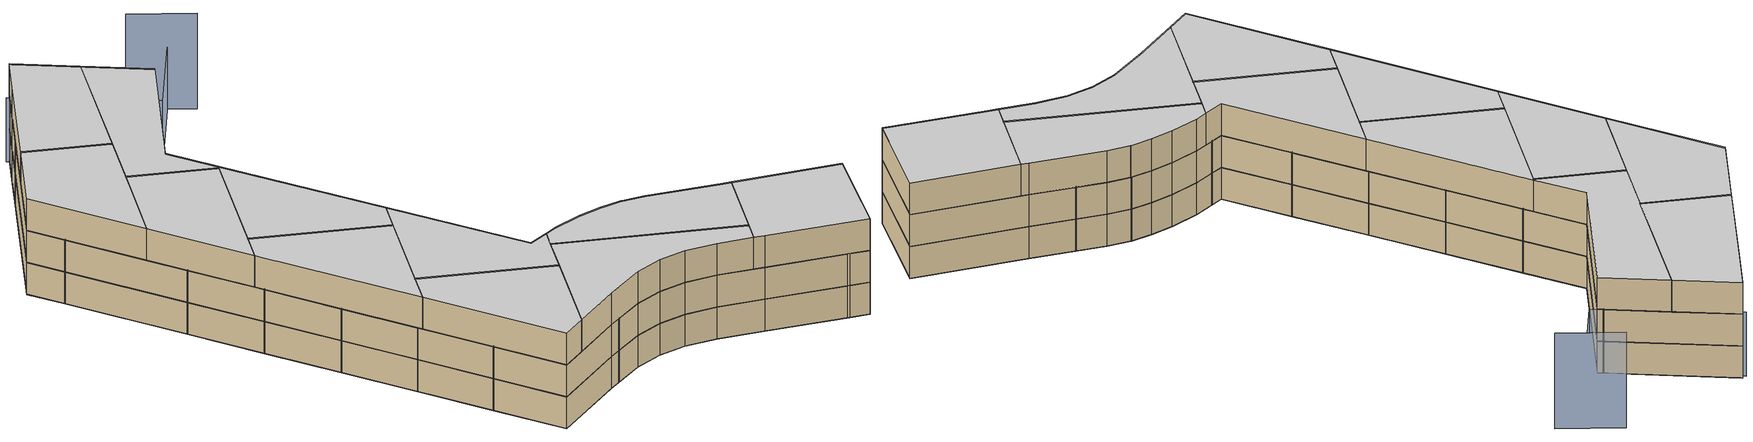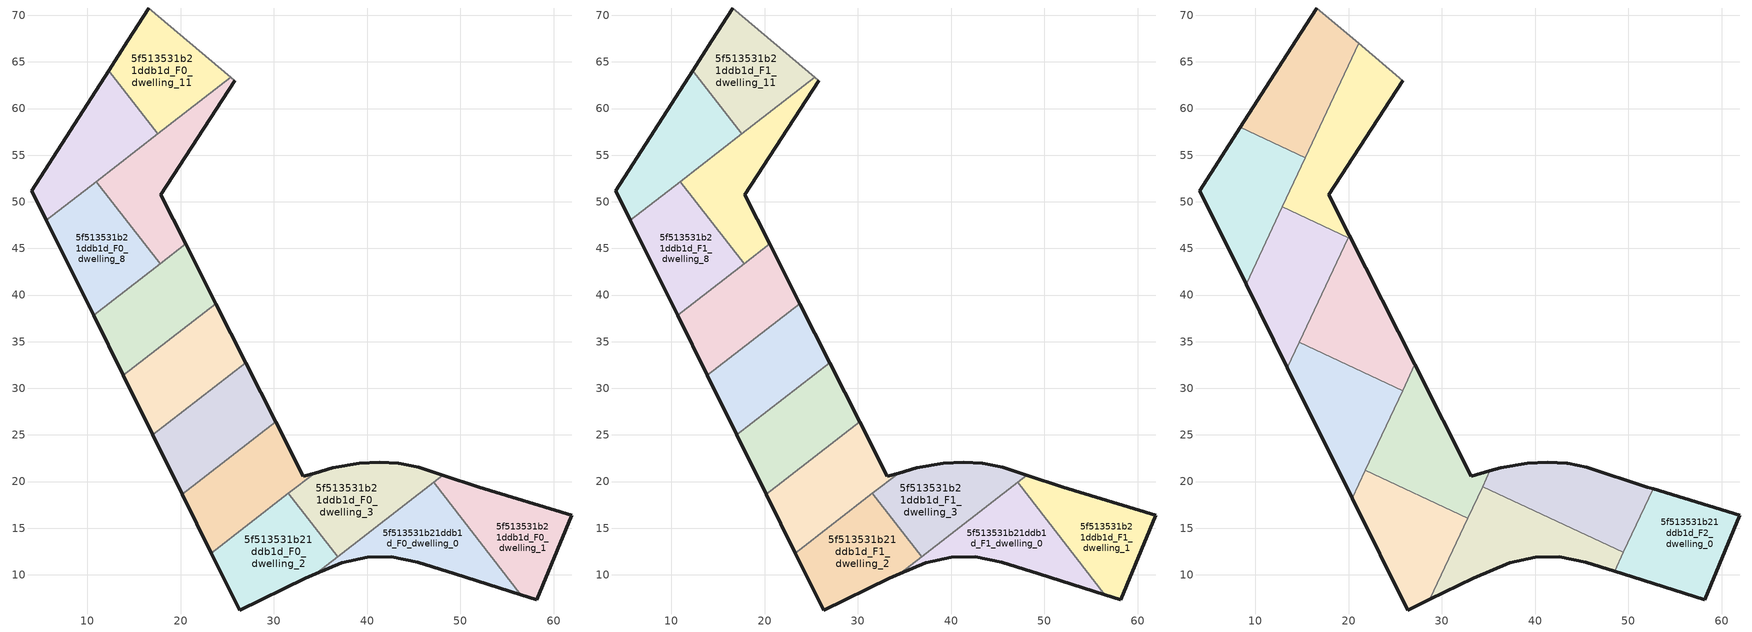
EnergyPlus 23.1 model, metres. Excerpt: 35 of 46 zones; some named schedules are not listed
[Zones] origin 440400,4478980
5f513531b21ddb1d_F0_dwelling_0
 floor ground (EU_floor_Construction): 56.49,7.88 47.14,19.92 34.49,10.11 37.29,11.29 39.99,11.88 42.59,11.91 45.43,11.36 49.42,10.12 z0
 wall outside (EU_wall_Construction): 56.49,7.88 49.42,10.12 45.43,11.36 42.59,11.91 39.99,11.88 37.29,11.29 34.49,10.11 z0:3
 wall to 5f513531b21ddb1d_F0_dwelling_1 (EU_wall_Construction): 47.14,19.92 56.49,7.88 z0:3
 wall to 5f513531b21ddb1d_F0_dwelling_3 (EU_wall_Construction): 36.83,11.92 47.14,19.92 z0:3
 wall to 5f513531b21ddb1d_F0_dwelling_2 (EU_wall_Construction): 34.49,10.11 36.83,11.92 z0:3
5f513531b21ddb1d_F0_dwelling_1
 floor ground (EU_floor_Construction): 58.17,7.34 61.94,16.41 52.01,19.4 48.1,20.67 47.14,19.92 56.49,7.88 z0
 wall outside (EU_wall_Construction): 48.1,20.67 52.01,19.4 61.94,16.41 58.17,7.34 56.49,7.88 z0:3
 wall to 5f513531b21ddb1d_F0_dwelling_3 (EU_wall_Construction): 47.14,19.92 48.1,20.67 z0:3
5f513531b21ddb1d_F0_dwelling_10
 floor ground (EU_floor_Construction): 17.55,57.27 12.28,64.06 4.04,51.18 5.61,48.01 z0
 wall outside (EU_wall_Construction): 5.61,48.01 4.04,51.18 12.28,64.06 z0:3
 wall to 5f513531b21ddb1d_F0_dwelling_11 (EU_wall_Construction): 12.28,64.06 17.55,57.27 z0:3
 wall to 5f513531b21ddb1d_F0_dwelling_9 (EU_wall_Construction): 17.55,57.27 10.96,52.16 z0:3
 wall to 5f513531b21ddb1d_F0_dwelling_8 (EU_wall_Construction): 10.96,52.16 5.61,48.01 z0:3
5f513531b21ddb1d_F0_dwelling_11
 floor ground (EU_floor_Construction): 25.38,63.35 16.59,70.78 14.34,67.28 12.28,64.06 17.55,57.27 z0
 wall outside (EU_wall_Construction): 12.28,64.06 14.34,67.28 16.59,70.78 z0:3
 wall adiabatic (EU_wall_Construction): 16.59,70.78 25.38,63.35 z0:3
 wall to 5f513531b21ddb1d_F0_dwelling_9 (EU_wall_Construction): 25.38,63.35 17.55,57.27 z0:3
5f513531b21ddb1d_F0_dwelling_2
 floor ground (EU_floor_Construction): 34.49,10.11 36.83,11.92 31.55,18.72 23.3,12.32 26.33,6.22 33.36,9.63 z0
 wall outside (EU_wall_Construction): 34.49,10.11 33.36,9.63 26.33,6.22 23.3,12.32 z0:3
 wall to 5f513531b21ddb1d_F0_dwelling_3 (EU_wall_Construction): 31.55,18.72 36.83,11.92 z0:3
 wall to 5f513531b21ddb1d_F0_dwelling_4 (EU_wall_Construction): 23.3,12.32 31.55,18.72 z0:3
5f513531b21ddb1d_F0_dwelling_3
 floor ground (EU_floor_Construction): 48.1,20.67 45.52,21.51 43.39,21.98 43.36,21.98 41.33,22.05 39.16,21.94 36.33,21.48 34.37,20.91 31.55,18.72 36.83,11.92 z0
 wall outside (EU_wall_Construction): 34.37,20.91 36.33,21.48 39.16,21.94 41.33,22.05 43.36,21.98 43.39,21.98 45.52,21.51 48.1,20.67 z0:3
 wall to 5f513531b21ddb1d_F0_dwelling_4 (EU_wall_Construction): 31.55,18.72 34.37,20.91 z0:3
5f513531b21ddb1d_F0_dwelling_4
 floor ground (EU_floor_Construction): 33.17,20.55 30.2,26.41 20.17,18.63 23.3,12.32 34.37,20.91 z0
 wall outside (EU_wall_Construction): 23.3,12.32 20.17,18.63 / 30.2,26.41 33.17,20.55 34.37,20.91 z0:3
 wall to 5f513531b21ddb1d_F0_dwelling_5 (EU_wall_Construction): 20.17,18.63 30.2,26.41 z0:3
5f513531b21ddb1d_F0_dwelling_5
 floor ground (EU_floor_Construction): 30.2,26.41 27,32.73 17.02,24.99 20.17,18.63 z0
 wall outside (EU_wall_Construction): 27,32.73 30.2,26.41 / 20.17,18.63 17.02,24.99 z0:3
 wall to 5f513531b21ddb1d_F0_dwelling_6 (EU_wall_Construction): 17.02,24.99 27,32.73 z0:3
5f513531b21ddb1d_F0_dwelling_6
 floor ground (EU_floor_Construction): 27,32.73 23.78,39.09 13.85,31.39 17.02,24.99 z0
 wall outside (EU_wall_Construction): 23.78,39.09 27,32.73 / 17.02,24.99 13.85,31.39 z0:3
 wall to 5f513531b21ddb1d_F0_dwelling_7 (EU_wall_Construction): 13.85,31.39 23.78,39.09 z0:3
5f513531b21ddb1d_F0_dwelling_7
 floor ground (EU_floor_Construction): 23.78,39.09 20.54,45.48 10.66,37.82 13.85,31.39 z0
 wall outside (EU_wall_Construction): 20.54,45.48 23.78,39.09 / 13.85,31.39 10.66,37.82 z0:3
 wall to 5f513531b21ddb1d_F0_dwelling_8 (EU_wall_Construction): 10.66,37.82 17.8,43.35 z0:3
 wall to 5f513531b21ddb1d_F0_dwelling_9 (EU_wall_Construction): 17.8,43.35 20.54,45.48 z0:3
5f513531b21ddb1d_F0_dwelling_8
 floor ground (EU_floor_Construction): 17.8,43.35 10.96,52.16 5.61,48.01 10.66,37.82 z0
 wall outside (EU_wall_Construction): 10.66,37.82 5.61,48.01 z0:3
 wall to 5f513531b21ddb1d_F0_dwelling_9 (EU_wall_Construction): 10.96,52.16 17.8,43.35 z0:3
5f513531b21ddb1d_F0_dwelling_9
 floor ground (EU_floor_Construction): 20.54,45.48 17.86,50.76 25.78,63.01 25.38,63.35 10.96,52.16 17.8,43.35 z0
 wall outside (EU_wall_Construction): 25.78,63.01 17.86,50.76 20.54,45.48 z0:3
 wall adiabatic (EU_wall_Construction): 25.38,63.35 25.78,63.01 z0:3
5f513531b21ddb1d_F1_dwelling_0
 floor to 5f513531b21ddb1d_F0_dwelling_0 (EU_floor_Construction): 56.49,7.88 47.14,19.92 34.49,10.11 37.29,11.29 39.99,11.88 42.59,11.91 45.43,11.36 49.42,10.12 z3
 wall outside (EU_wall_Construction): 56.49,7.88 49.42,10.12 45.43,11.36 42.59,11.91 39.99,11.88 37.29,11.29 34.49,10.11 z3:6
 wall to 5f513531b21ddb1d_F1_dwelling_1 (EU_wall_Construction): 47.14,19.92 56.49,7.88 z3:6
 wall to 5f513531b21ddb1d_F1_dwelling_3 (EU_wall_Construction): 36.83,11.92 47.14,19.92 z3:6
 wall to 5f513531b21ddb1d_F1_dwelling_2 (EU_wall_Construction): 34.49,10.11 36.83,11.92 z3:6
5f513531b21ddb1d_F1_dwelling_1
 floor to 5f513531b21ddb1d_F0_dwelling_1 (EU_floor_Construction): 58.17,7.34 61.94,16.41 52.01,19.4 48.1,20.67 47.14,19.92 56.49,7.88 z3
 wall outside (EU_wall_Construction): 48.1,20.67 52.01,19.4 61.94,16.41 58.17,7.34 56.49,7.88 z3:6
 wall to 5f513531b21ddb1d_F1_dwelling_3 (EU_wall_Construction): 47.14,19.92 48.1,20.67 z3:6
5f513531b21ddb1d_F1_dwelling_10
 floor to 5f513531b21ddb1d_F0_dwelling_10 (EU_floor_Construction): 17.55,57.27 12.28,64.06 4.04,51.18 5.61,48.01 z3
 wall outside (EU_wall_Construction): 5.61,48.01 4.04,51.18 12.28,64.06 z3:6
 wall to 5f513531b21ddb1d_F1_dwelling_11 (EU_wall_Construction): 12.28,64.06 17.55,57.27 z3:6
 wall to 5f513531b21ddb1d_F1_dwelling_9 (EU_wall_Construction): 17.55,57.27 10.96,52.16 z3:6
 wall to 5f513531b21ddb1d_F1_dwelling_8 (EU_wall_Construction): 10.96,52.16 5.61,48.01 z3:6
5f513531b21ddb1d_F1_dwelling_11
 floor to 5f513531b21ddb1d_F0_dwelling_11 (EU_floor_Construction): 25.38,63.35 16.59,70.78 14.34,67.28 12.28,64.06 17.55,57.27 z3
 wall outside (EU_wall_Construction): 12.28,64.06 14.34,67.28 16.59,70.78 z3:6
 wall adiabatic (EU_wall_Construction): 16.59,70.78 25.38,63.35 z3:6
 wall to 5f513531b21ddb1d_F1_dwelling_9 (EU_wall_Construction): 25.38,63.35 17.55,57.27 z3:6
5f513531b21ddb1d_F1_dwelling_2
 floor to 5f513531b21ddb1d_F0_dwelling_2 (EU_floor_Construction): 34.49,10.11 36.83,11.92 31.55,18.72 23.3,12.32 26.33,6.22 33.36,9.63 z3
 wall outside (EU_wall_Construction): 34.49,10.11 33.36,9.63 26.33,6.22 23.3,12.32 z3:6
 wall to 5f513531b21ddb1d_F1_dwelling_3 (EU_wall_Construction): 31.55,18.72 36.83,11.92 z3:6
 wall to 5f513531b21ddb1d_F1_dwelling_4 (EU_wall_Construction): 23.3,12.32 31.55,18.72 z3:6
5f513531b21ddb1d_F1_dwelling_3
 floor to 5f513531b21ddb1d_F0_dwelling_3 (EU_floor_Construction): 48.1,20.67 45.52,21.51 43.39,21.98 43.36,21.98 41.33,22.05 39.16,21.94 36.33,21.48 34.37,20.91 31.55,18.72 36.83,11.92 z3
 wall outside (EU_wall_Construction): 34.37,20.91 36.33,21.48 39.16,21.94 41.33,22.05 43.36,21.98 43.39,21.98 45.52,21.51 48.1,20.67 z3:6
 wall to 5f513531b21ddb1d_F1_dwelling_4 (EU_wall_Construction): 31.55,18.72 34.37,20.91 z3:6
5f513531b21ddb1d_F1_dwelling_4
 floor to 5f513531b21ddb1d_F0_dwelling_4 (EU_floor_Construction): 33.17,20.55 30.2,26.41 20.17,18.63 23.3,12.32 34.37,20.91 z3
 wall outside (EU_wall_Construction): 23.3,12.32 20.17,18.63 / 30.2,26.41 33.17,20.55 34.37,20.91 z3:6
 wall to 5f513531b21ddb1d_F1_dwelling_5 (EU_wall_Construction): 20.17,18.63 30.2,26.41 z3:6
5f513531b21ddb1d_F1_dwelling_5
 floor to 5f513531b21ddb1d_F0_dwelling_5 (EU_floor_Construction): 30.2,26.41 27,32.73 17.02,24.99 20.17,18.63 z3
 wall outside (EU_wall_Construction): 27,32.73 30.2,26.41 / 20.17,18.63 17.02,24.99 z3:6
 wall to 5f513531b21ddb1d_F1_dwelling_6 (EU_wall_Construction): 17.02,24.99 27,32.73 z3:6
5f513531b21ddb1d_F1_dwelling_6
 floor to 5f513531b21ddb1d_F0_dwelling_6 (EU_floor_Construction): 27,32.73 23.78,39.09 13.85,31.39 17.02,24.99 z3
 wall outside (EU_wall_Construction): 23.78,39.09 27,32.73 / 17.02,24.99 13.85,31.39 z3:6
 wall to 5f513531b21ddb1d_F1_dwelling_7 (EU_wall_Construction): 13.85,31.39 23.78,39.09 z3:6
5f513531b21ddb1d_F1_dwelling_7
 floor to 5f513531b21ddb1d_F0_dwelling_7 (EU_floor_Construction): 23.78,39.09 20.54,45.48 10.66,37.82 13.85,31.39 z3
 wall outside (EU_wall_Construction): 20.54,45.48 23.78,39.09 / 13.85,31.39 10.66,37.82 z3:6
 wall to 5f513531b21ddb1d_F1_dwelling_8 (EU_wall_Construction): 10.66,37.82 17.8,43.35 z3:6
 wall to 5f513531b21ddb1d_F1_dwelling_9 (EU_wall_Construction): 17.8,43.35 20.54,45.48 z3:6
5f513531b21ddb1d_F1_dwelling_8
 floor to 5f513531b21ddb1d_F0_dwelling_8 (EU_floor_Construction): 17.8,43.35 10.96,52.16 5.61,48.01 10.66,37.82 z3
 wall outside (EU_wall_Construction): 10.66,37.82 5.61,48.01 z3:6
 wall to 5f513531b21ddb1d_F1_dwelling_9 (EU_wall_Construction): 10.96,52.16 17.8,43.35 z3:6
5f513531b21ddb1d_F1_dwelling_9
 floor to 5f513531b21ddb1d_F0_dwelling_9 (EU_floor_Construction): 20.54,45.48 17.86,50.76 25.78,63.01 25.38,63.35 10.96,52.16 17.8,43.35 z3
 wall outside (EU_wall_Construction): 25.78,63.01 17.86,50.76 20.54,45.48 z3:6
 wall adiabatic (EU_wall_Construction): 25.38,63.35 25.78,63.01 z3:6
 ceiling adiabatic (EU_roof_Construction): 15.95,56.03 12.94,49.61 10.96,52.16 z6
5f513531b21ddb1d_F2_dwelling_0
 floor to 5f513531b21ddb1d_F1_dwelling_1 (EU_floor_Construction): 58.17,7.34 61.94,16.41 52.65,19.21 50.79,15.23 56.49,7.88 z6
 floor to 5f513531b21ddb1d_F1_dwelling_0 (EU_floor_Construction): 56.49,7.88 50.79,15.23 48.53,10.4 49.42,10.12 z6
 wall outside (EU_wall_Construction): 52.65,19.21 61.94,16.41 58.17,7.34 49.42,10.12 48.53,10.4 z6:9
 wall to 5f513531b21ddb1d_F2_dwelling_2 (EU_wall_Construction): 49.46,12.4 52.65,19.21 z6:9
 wall to 5f513531b21ddb1d_F2_dwelling_1 (EU_wall_Construction): 48.53,10.4 49.46,12.4 z6:9
 ceiling to 5f513531b21ddb1d_F3_dwelling_0 (EU_floor_Construction): 61.94,16.41 58.17,7.34 49.42,10.12 48.53,10.4 52.65,19.21 z9
5f513531b21ddb1d_F2_dwelling_1
 floor to 5f513531b21ddb1d_F1_dwelling_0 (EU_floor_Construction): 48.53,10.4 49.46,12.4 41.96,15.91 34.49,10.11 37.29,11.29 39.99,11.88 42.59,11.91 45.43,11.36 z6
 floor to 5f513531b21ddb1d_F1_dwelling_3 (EU_floor_Construction): 41.96,15.91 34.36,19.46 33.09,16.74 36.83,11.92 z6
 floor to 5f513531b21ddb1d_F1_dwelling_2 (EU_floor_Construction): 34.49,10.11 36.83,11.92 33.09,16.74 28.7,7.37 33.36,9.63 z6
 wall outside (EU_wall_Construction): 48.53,10.4 45.43,11.36 42.59,11.91 39.99,11.88 37.29,11.29 33.36,9.63 28.7,7.37 z6:9
 wall to 5f513531b21ddb1d_F2_dwelling_2 (EU_wall_Construction): 34.36,19.46 49.46,12.4 z6:9
 wall to 5f513531b21ddb1d_F2_dwelling_3 (EU_wall_Construction): 28.7,7.37 32.78,16.08 z6:9
 wall to 5f513531b21ddb1d_F2_dwelling_4 (EU_wall_Construction): 32.78,16.08 34.36,19.46 z6:9
 ceiling to 5f513531b21ddb1d_F3_dwelling_1 (EU_floor_Construction): 49.46,12.4 48.53,10.4 45.43,11.36 42.59,11.91 39.99,11.88 37.29,11.29 33.36,9.63 28.7,7.37 34.36,19.46 z9
5f513531b21ddb1d_F2_dwelling_10
 floor to 5f513531b21ddb1d_F1_dwelling_11 (EU_floor_Construction): 16.91,58.09 21.08,66.98 16.59,70.78 14.34,67.28 12.28,64.06 z6
 floor to 5f513531b21ddb1d_F1_dwelling_10 (EU_floor_Construction): 15.95,56.03 16.91,58.09 12.28,64.06 8.4,57.99 14.69,55.05 z6
 floor adiabatic (EU_floor_Construction): 15.34,54.74 15.95,56.03 14.69,55.05 z6
 wall outside (EU_wall_Construction): 8.4,57.99 14.34,67.28 16.59,70.78 z6:9
 wall to 5f513531b21ddb1d_F2_dwelling_9 (EU_wall_Construction): 15.34,54.74 8.4,57.99 z6:9
 wall adiabatic (EU_wall_Construction): 16.59,70.78 21.08,66.98 z6:9
 wall to 5f513531b21ddb1d_F2_dwelling_8 (EU_wall_Construction): 21.08,66.98 15.34,54.74 z6:9
 ceiling to 5f513531b21ddb1d_F3_dwelling_10 (EU_floor_Construction): 21.08,66.98 15.34,54.74 8.4,57.99 14.34,67.28 16.59,70.78 z9
5f513531b21ddb1d_F2_dwelling_2
 floor to 5f513531b21ddb1d_F1_dwelling_3 (EU_floor_Construction): 48.1,20.67 45.52,21.51 43.48,21.96 43.39,21.98 43.36,21.98 41.33,22.05 39.16,21.94 36.33,21.48 35.14,21.13 34.36,19.46 41.96,15.91 z6
 floor to 5f513531b21ddb1d_F1_dwelling_0 (EU_floor_Construction): 49.46,12.4 50.79,15.23 47.14,19.92 41.96,15.91 z6
 floor to 5f513531b21ddb1d_F1_dwelling_1 (EU_floor_Construction): 50.79,15.23 52.65,19.21 52.01,19.4 48.1,20.67 47.14,19.92 z6
 wall outside (EU_wall_Construction): 35.15,21.13 36.33,21.48 39.16,21.94 41.33,22.05 43.39,21.98 43.48,21.96 45.52,21.51 52.01,19.4 52.65,19.21 z6:9
 wall to 5f513531b21ddb1d_F2_dwelling_4 (EU_wall_Construction): 34.36,19.46 35.14,21.13 z6:9
 ceiling to 5f513531b21ddb1d_F3_dwelling_2 (EU_floor_Construction): 52.01,19.4 52.65,19.21 49.46,12.4 34.36,19.46 35.15,21.13 36.33,21.48 39.16,21.94 41.33,22.05 43.39,21.98 43.48,21.96 45.52,21.51 z9
5f513531b21ddb1d_F2_dwelling_3
 floor to 5f513531b21ddb1d_F1_dwelling_2 (EU_floor_Construction): 28.7,7.37 32.78,16.08 29.89,17.43 23.3,12.32 26.33,6.22 z6
 floor to 5f513531b21ddb1d_F1_dwelling_4 (EU_floor_Construction): 29.89,17.43 22.87,20.72 20.8,19.11 20.38,18.21 23.3,12.32 z6
 floor to 5f513531b21ddb1d_F1_dwelling_5 (EU_floor_Construction): 22.87,20.72 21.79,21.22 20.8,19.11 z6
 wall outside (EU_wall_Construction): 28.7,7.37 26.33,6.22 20.38,18.21 z6:9
 wall to 5f513531b21ddb1d_F2_dwelling_4 (EU_wall_Construction): 21.79,21.22 32.78,16.08 z6:9
 wall to 5f513531b21ddb1d_F2_dwelling_5 (EU_wall_Construction): 20.38,18.21 21.79,21.22 z6:9
 ceiling to 5f513531b21ddb1d_F3_dwelling_3 (EU_floor_Construction): 32.78,16.08 28.7,7.37 26.33,6.22 20.38,18.21 21.79,21.22 z9
5f513531b21ddb1d_F2_dwelling_4
 floor to 5f513531b21ddb1d_F1_dwelling_4 (EU_floor_Construction): 33.17,20.55 30.2,26.41 22.87,20.72 29.89,17.43 34.37,20.91 z6
 floor to 5f513531b21ddb1d_F1_dwelling_2 (EU_floor_Construction): 32.78,16.08 33.09,16.74 31.55,18.72 29.89,17.43 z6
 floor to 5f513531b21ddb1d_F1_dwelling_5 (EU_floor_Construction): 30.2,26.41 27.09,32.55 21.79,21.22 22.87,20.72 z6
 floor to 5f513531b21ddb1d_F1_dwelling_3 (EU_floor_Construction): 33.09,16.74 35.14,21.13 34.37,20.91 31.55,18.72 z6
 wall outside (EU_wall_Construction): 27.09,32.55 33.17,20.55 35.15,21.13 z6:9
 wall to 5f513531b21ddb1d_F2_dwelling_6 (EU_wall_Construction): 25.78,29.75 27.09,32.55 z6:9
 wall to 5f513531b21ddb1d_F2_dwelling_5 (EU_wall_Construction): 21.79,21.22 25.78,29.75 z6:9
 ceiling to 5f513531b21ddb1d_F3_dwelling_4 (EU_floor_Construction): 27.09,32.55 33.17,20.55 35.15,21.13 32.78,16.08 21.79,21.22 z9
5f513531b21ddb1d_F2_dwelling_5
 floor to 5f513531b21ddb1d_F1_dwelling_5 (EU_floor_Construction): 20.8,19.11 25.78,29.75 24.14,30.52 17.02,24.99 20.17,18.63 z6
 floor to 5f513531b21ddb1d_F1_dwelling_6 (EU_floor_Construction): 24.14,30.52 17.02,33.85 13.85,31.39 17.02,24.99 z6
 floor to 5f513531b21ddb1d_F1_dwelling_4 (EU_floor_Construction): 20.38,18.21 20.8,19.11 20.17,18.63 z6
 floor to 5f513531b21ddb1d_F1_dwelling_7 (EU_floor_Construction): 17.02,33.85 14.71,34.93 13.44,32.21 13.85,31.39 z6
 wall outside (EU_wall_Construction): 20.38,18.21 13.44,32.21 z6:9
 wall to 5f513531b21ddb1d_F2_dwelling_6 (EU_wall_Construction): 14.71,34.93 25.78,29.75 z6:9
 wall to 5f513531b21ddb1d_F2_dwelling_7 (EU_wall_Construction): 13.44,32.21 14.71,34.93 z6:9
 ceiling to 5f513531b21ddb1d_F3_dwelling_5 (EU_floor_Construction): 25.78,29.75 20.38,18.21 13.44,32.21 14.71,34.93 z9
5f513531b21ddb1d_F2_dwelling_6
 floor to 5f513531b21ddb1d_F1_dwelling_6 (EU_floor_Construction): 27,32.73 23.78,39.09 17.02,33.85 24.14,30.52 z6
 floor to 5f513531b21ddb1d_F1_dwelling_7 (EU_floor_Construction): 23.78,39.09 20.54,45.48 19.15,44.4 14.71,34.93 17.02,33.85 z6
 floor to 5f513531b21ddb1d_F1_dwelling_9 (EU_floor_Construction): 20.54,45.48 20.08,46.39 19.15,44.4 z6
 floor to 5f513531b21ddb1d_F1_dwelling_5 (EU_floor_Construction): 25.78,29.75 27.09,32.55 27,32.73 24.14,30.52 z6
 wall outside (EU_wall_Construction): 20.08,46.39 27.09,32.55 z6:9
 wall to 5f513531b21ddb1d_F2_dwelling_8 (EU_wall_Construction): 19.97,46.16 20.08,46.39 z6:9
 wall to 5f513531b21ddb1d_F2_dwelling_7 (EU_wall_Construction): 14.71,34.93 19.97,46.16 z6:9
 ceiling to 5f513531b21ddb1d_F3_dwelling_6 (EU_floor_Construction): 20.08,46.39 27.09,32.55 25.78,29.75 14.71,34.93 z9
5f513531b21ddb1d_F2_dwelling_7
 floor to 5f513531b21ddb1d_F1_dwelling_8 (EU_floor_Construction): 17.8,43.35 13.14,49.36 12.88,49.48 9,41.18 10.66,37.82 z6
 floor to 5f513531b21ddb1d_F1_dwelling_7 (EU_floor_Construction): 13.44,32.21 19.15,44.4 10.66,37.82 z6
 floor to 5f513531b21ddb1d_F1_dwelling_9 (EU_floor_Construction): 19.15,44.4 19.97,46.16 13.14,49.36 17.8,43.35 z6
 wall outside (EU_wall_Construction): 13.44,32.21 8.99,41.18 z6:9
 wall to 5f513531b21ddb1d_F2_dwelling_8 (EU_wall_Construction): 12.88,49.48 19.97,46.16 z6:9
 wall to 5f513531b21ddb1d_F2_dwelling_9 (EU_wall_Construction): 8.99,41.18 12.88,49.48 z6:9
 ceiling to 5f513531b21ddb1d_F3_dwelling_7 (EU_floor_Construction): 19.97,46.16 13.44,32.21 8.99,41.18 12.88,49.48 z9
5f513531b21ddb1d_F2_dwelling_8
 floor to 5f513531b21ddb1d_F1_dwelling_9 (EU_floor_Construction): 20.08,46.39 17.86,50.76 25.78,63.01 25.38,63.35 15.95,56.03 12.94,49.61 13.14,49.36 19.97,46.16 z6
 floor to 5f513531b21ddb1d_F1_dwelling_11 (EU_floor_Construction): 25.38,63.35 21.08,66.98 16.91,58.09 17.55,57.27 z6
 floor to 5f513531b21ddb1d_F1_dwelling_10 (EU_floor_Construction): 17.55,57.27 16.91,58.09 15.95,56.03 z6
 floor to 5f513531b21ddb1d_F1_dwelling_8 (EU_floor_Construction): 13.14,49.36 12.94,49.61 12.88,49.48 z6
 wall outside (EU_wall_Construction): 25.78,63.01 17.86,50.76 20.08,46.39 z6:9
 wall adiabatic (EU_wall_Construction): 21.08,66.98 25.78,63.01 z6:9
 wall to 5f513531b21ddb1d_F2_dwelling_9 (EU_wall_Construction): 12.88,49.48 15.35,54.74 z6:9
 ceiling to 5f513531b21ddb1d_F3_dwelling_8 (EU_floor_Construction): 25.78,63.01 17.86,50.76 20.08,46.39 19.97,46.16 12.88,49.48 21.08,66.98 z9
5f513531b21ddb1d_F2_dwelling_9
 floor to 5f513531b21ddb1d_F1_dwelling_10 (EU_floor_Construction): 14.69,55.05 8.4,57.99 4.04,51.18 5.61,48.01 z6
 floor to 5f513531b21ddb1d_F1_dwelling_8 (EU_floor_Construction): 9,41.18 12.94,49.61 10.96,52.16 5.61,48.01 z6
 floor adiabatic (EU_floor_Construction): 12.94,49.61 15.34,54.74 14.69,55.05 10.96,52.16 z6
 wall outside (EU_wall_Construction): 8.99,41.18 4.04,51.18 8.4,57.99 z6:9
 ceiling to 5f513531b21ddb1d_F3_dwelling_9 (EU_floor_Construction): 15.34,54.74 8.99,41.18 4.04,51.18 8.4,57.99 z9
shading: 32.05,69.83 26.27,62.59 / 26.27,62.59 16.15,70.67 z0:6; 34.26,68.66 29.36,72.01 z0:9
[Building]
EU S2 Campaign: North Axis=0; Terrain=City; Solar Distribution=FullExterior
[Site:Location]
Madrid: Latitude=40.5; Longitude=-3.5; Time Zone=1; Elevation=609
[SizingPeriod:WeatherFileDays]
AnnualSizingPeriod: Begin Month=1; Begin Day of Month=1; End Month=12; End Day of Month=31; Day of Week for Start Day=Monday; Use Weather File Daylight Saving Period=No; Use Weather File Rain and Snow Indicators=No
[MATERIAL]
EU_InternalMass_Material: Roughness=MediumRough; Thickness=0.1; Conductivity=1; Density=1800; Specific Heat=900; Thermal Absorptance=0.9; Solar Absorptance=0.7; Visible Absorptance=0.7
[MATERIAL:NOMASS] Roughness=MediumRough; Thermal Absorptance=0.9; Solar Absorptance=0.7; Visible Absorptance=0.7
Name | Thermal Resistance
EU_wall_NoMass | 1.60022
EU_roof_NoMass | 1.57597
EU_floor_NoMass | 0.470652
[CONSTRUCTION]
EU_wall_Construction: EU_wall_NoMass
EU_roof_Construction: EU_roof_NoMass
EU_floor_Construction: EU_floor_NoMass
EU_InternalMass_Construction: EU_InternalMass_Material
[ZONE] Type=1; Multiplier=1; Ceiling Height=autocalculate; Floor Area=autocalculate; Part of Total Floor Area=Yes
Name | Volume
5f513531b21ddb1d_F0_dwelling_0; 5f513531b21ddb1d_F1_dwelling_0 | 264.45
5f513531b21ddb1d_F2_dwelling_0 | 288.484
5f513531b21ddb1d_F0_dwelling_1; 5f513531b21ddb1d_F1_dwelling_1; 5f513531b21ddb1d_F0_dwelling_2; 5f513531b21ddb1d_F1_dwelling_2 | 264.446
5f513531b21ddb1d_F2_dwelling_1 | 288.488
5f513531b21ddb1d_F0_dwelling_10; 5f513531b21ddb1d_F1_dwelling_10 | 264.461
5f513531b21ddb1d_F2_dwelling_10 | 288.504
5f513531b21ddb1d_F0_dwelling_11; 5f513531b21ddb1d_F1_dwelling_11 | 264.463
5f513531b21ddb1d_F2_dwelling_2 | 288.525
5f513531b21ddb1d_F0_dwelling_3; 5f513531b21ddb1d_F1_dwelling_3 | 264.464
5f513531b21ddb1d_F2_dwelling_3 | 288.482
5f513531b21ddb1d_F0_dwelling_4; 5f513531b21ddb1d_F1_dwelling_4; 5f513531b21ddb1d_F0_dwelling_9; 5f513531b21ddb1d_F1_dwelling_9 | 264.453
5f513531b21ddb1d_F2_dwelling_4; 5f513531b21ddb1d_F2_dwelling_7 | 288.479
5f513531b21ddb1d_F0_dwelling_5; 5f513531b21ddb1d_F1_dwelling_5 | 264.457
5f513531b21ddb1d_F2_dwelling_5 | 288.459
5f513531b21ddb1d_F0_dwelling_6; 5f513531b21ddb1d_F1_dwelling_6 | 264.451
5f513531b21ddb1d_F2_dwelling_6 | 288.53
5f513531b21ddb1d_F0_dwelling_7; 5f513531b21ddb1d_F1_dwelling_7 | 264.431
5f513531b21ddb1d_F0_dwelling_8; 5f513531b21ddb1d_F1_dwelling_8 | 264.442
5f513531b21ddb1d_F2_dwelling_8 | 288.476
5f513531b21ddb1d_F2_dwelling_9 | 288.492
[INTERNALMASS] Construction=EU_InternalMass_Construction
Name | Zone or ZoneList | Surface Area
5f513531b21ddb1d_F0_dwelling_0_EU_InternalMass | 5f513531b21ddb1d_F0_dwelling_0 | 88.151
5f513531b21ddb1d_F0_dwelling_1_EU_InternalMass | 5f513531b21ddb1d_F0_dwelling_1 | 88.1513
5f513531b21ddb1d_F0_dwelling_2_EU_InternalMass | 5f513531b21ddb1d_F0_dwelling_2 | 88.1481
5f513531b21ddb1d_F0_dwelling_3_EU_InternalMass | 5f513531b21ddb1d_F0_dwelling_3 | 88.1545
5f513531b21ddb1d_F0_dwelling_4_EU_InternalMass | 5f513531b21ddb1d_F0_dwelling_4 | 88.151
5f513531b21ddb1d_F0_dwelling_5_EU_InternalMass | 5f513531b21ddb1d_F0_dwelling_5 | 88.1524
5f513531b21ddb1d_F0_dwelling_6_EU_InternalMass | 5f513531b21ddb1d_F0_dwelling_6 | 88.1503
5f513531b21ddb1d_F0_dwelling_7_EU_InternalMass | 5f513531b21ddb1d_F0_dwelling_7 | 88.1436
5f513531b21ddb1d_F0_dwelling_8_EU_InternalMass | 5f513531b21ddb1d_F0_dwelling_8 | 88.1471
5f513531b21ddb1d_F0_dwelling_9_EU_InternalMass | 5f513531b21ddb1d_F0_dwelling_9 | 88.1551
5f513531b21ddb1d_F0_dwelling_10_EU_InternalMass | 5f513531b21ddb1d_F0_dwelling_10 | 88.1518
5f513531b21ddb1d_F0_dwelling_11_EU_InternalMass | 5f513531b21ddb1d_F0_dwelling_11 | 88.1524
5f513531b21ddb1d_F1_dwelling_0_EU_InternalMass | 5f513531b21ddb1d_F1_dwelling_0 | 88.151
5f513531b21ddb1d_F1_dwelling_1_EU_InternalMass | 5f513531b21ddb1d_F1_dwelling_1 | 88.1513
5f513531b21ddb1d_F1_dwelling_2_EU_InternalMass | 5f513531b21ddb1d_F1_dwelling_2 | 88.1481
5f513531b21ddb1d_F1_dwelling_3_EU_InternalMass | 5f513531b21ddb1d_F1_dwelling_3 | 88.1545
5f513531b21ddb1d_F1_dwelling_4_EU_InternalMass | 5f513531b21ddb1d_F1_dwelling_4 | 88.151
5f513531b21ddb1d_F1_dwelling_5_EU_InternalMass | 5f513531b21ddb1d_F1_dwelling_5 | 88.1524
5f513531b21ddb1d_F1_dwelling_6_EU_InternalMass | 5f513531b21ddb1d_F1_dwelling_6 | 88.1503
5f513531b21ddb1d_F1_dwelling_7_EU_InternalMass | 5f513531b21ddb1d_F1_dwelling_7 | 88.1436
5f513531b21ddb1d_F1_dwelling_8_EU_InternalMass | 5f513531b21ddb1d_F1_dwelling_8 | 88.1471
5f513531b21ddb1d_F1_dwelling_9_EU_InternalMass | 5f513531b21ddb1d_F1_dwelling_9 | 88.1551
5f513531b21ddb1d_F1_dwelling_10_EU_InternalMass | 5f513531b21ddb1d_F1_dwelling_10 | 88.1518
5f513531b21ddb1d_F1_dwelling_11_EU_InternalMass | 5f513531b21ddb1d_F1_dwelling_11 | 88.1524
5f513531b21ddb1d_F2_dwelling_0_EU_InternalMass | 5f513531b21ddb1d_F2_dwelling_0 | 96.1613
5f513531b21ddb1d_F2_dwelling_1_EU_InternalMass | 5f513531b21ddb1d_F2_dwelling_1 | 96.1626
5f513531b21ddb1d_F2_dwelling_2_EU_InternalMass | 5f513531b21ddb1d_F2_dwelling_2 | 96.1748
5f513531b21ddb1d_F2_dwelling_3_EU_InternalMass | 5f513531b21ddb1d_F2_dwelling_3 | 96.1594
5f513531b21ddb1d_F2_dwelling_4_EU_InternalMass | 5f513531b21ddb1d_F2_dwelling_4 | 96.1615
5f513531b21ddb1d_F2_dwelling_5_EU_InternalMass | 5f513531b21ddb1d_F2_dwelling_5 | 96.1595
5f513531b21ddb1d_F2_dwelling_6_EU_InternalMass | 5f513531b21ddb1d_F2_dwelling_6 | 96.1758
5f513531b21ddb1d_F2_dwelling_7_EU_InternalMass | 5f513531b21ddb1d_F2_dwelling_7 | 96.1618
5f513531b21ddb1d_F2_dwelling_8_EU_InternalMass | 5f513531b21ddb1d_F2_dwelling_8 | 96.1654
5f513531b21ddb1d_F2_dwelling_9_EU_InternalMass | 5f513531b21ddb1d_F2_dwelling_9 | 96.164
5f513531b21ddb1d_F2_dwelling_10_EU_InternalMass | 5f513531b21ddb1d_F2_dwelling_10 | 96.168
[OTHEREQUIPMENT] Fuel Type=Electricity; Design Level Calculation Method=Watts/Area; Power per Zone Floor Area=1; Fraction Latent=0; Fraction Radiant=0; Fraction Lost=0; Carbon Dioxide Generation Rate=0; EndUse Subcategory=EU_Step8_InternalGains
Name | Zone or ZoneList or Space or SpaceList | Schedule
EU_Step8_InternalGain_5f513531b21ddb1d_F0_dwelling_0_f000 | 5f513531b21ddb1d_F0_dwelling_0 | EU_Step8_GainSchedule_5f513531b21ddb1d_F0_dwelling_0_f000
EU_Step8_InternalGain_5f513531b21ddb1d_F0_dwelling_1_f000 | 5f513531b21ddb1d_F0_dwelling_1 | EU_Step8_GainSchedule_5f513531b21ddb1d_F0_dwelling_1_f000
EU_Step8_InternalGain_5f513531b21ddb1d_F0_dwelling_2_f000 | 5f513531b21ddb1d_F0_dwelling_2 | EU_Step8_GainSchedule_5f513531b21ddb1d_F0_dwelling_2_f000
EU_Step8_InternalGain_5f513531b21ddb1d_F0_dwelling_3_f000 | 5f513531b21ddb1d_F0_dwelling_3 | EU_Step8_GainSchedule_5f513531b21ddb1d_F0_dwelling_3_f000
EU_Step8_InternalGain_5f513531b21ddb1d_F0_dwelling_4_f000 | 5f513531b21ddb1d_F0_dwelling_4 | EU_Step8_GainSchedule_5f513531b21ddb1d_F0_dwelling_4_f000
EU_Step8_InternalGain_5f513531b21ddb1d_F0_dwelling_5_f000 | 5f513531b21ddb1d_F0_dwelling_5 | EU_Step8_GainSchedule_5f513531b21ddb1d_F0_dwelling_5_f000
EU_Step8_InternalGain_5f513531b21ddb1d_F0_dwelling_6_f000 | 5f513531b21ddb1d_F0_dwelling_6 | EU_Step8_GainSchedule_5f513531b21ddb1d_F0_dwelling_6_f000
EU_Step8_InternalGain_5f513531b21ddb1d_F0_dwelling_7_f000 | 5f513531b21ddb1d_F0_dwelling_7 | EU_Step8_GainSchedule_5f513531b21ddb1d_F0_dwelling_7_f000
EU_Step8_InternalGain_5f513531b21ddb1d_F0_dwelling_8_f000 | 5f513531b21ddb1d_F0_dwelling_8 | EU_Step8_GainSchedule_5f513531b21ddb1d_F0_dwelling_8_f000
EU_Step8_InternalGain_5f513531b21ddb1d_F0_dwelling_9_f000 | 5f513531b21ddb1d_F0_dwelling_9 | EU_Step8_GainSchedule_5f513531b21ddb1d_F0_dwelling_9_f000
EU_Step8_InternalGain_5f513531b21ddb1d_F0_dwelling_10_f000 | 5f513531b21ddb1d_F0_dwelling_10 | EU_Step8_GainSchedule_5f513531b21ddb1d_F0_dwelling_10_f000
EU_Step8_InternalGain_5f513531b21ddb1d_F0_dwelling_11_f000 | 5f513531b21ddb1d_F0_dwelling_11 | EU_Step8_GainSchedule_5f513531b21ddb1d_F0_dwelling_11_f000
EU_Step8_InternalGain_5f513531b21ddb1d_F1_dwelling_0_f000 | 5f513531b21ddb1d_F1_dwelling_0 | EU_Step8_GainSchedule_5f513531b21ddb1d_F1_dwelling_0_f000
EU_Step8_InternalGain_5f513531b21ddb1d_F1_dwelling_1_f000 | 5f513531b21ddb1d_F1_dwelling_1 | EU_Step8_GainSchedule_5f513531b21ddb1d_F1_dwelling_1_f000
EU_Step8_InternalGain_5f513531b21ddb1d_F1_dwelling_2_f000 | 5f513531b21ddb1d_F1_dwelling_2 | EU_Step8_GainSchedule_5f513531b21ddb1d_F1_dwelling_2_f000
EU_Step8_InternalGain_5f513531b21ddb1d_F1_dwelling_3_f000 | 5f513531b21ddb1d_F1_dwelling_3 | EU_Step8_GainSchedule_5f513531b21ddb1d_F1_dwelling_3_f000
EU_Step8_InternalGain_5f513531b21ddb1d_F1_dwelling_4_f000 | 5f513531b21ddb1d_F1_dwelling_4 | EU_Step8_GainSchedule_5f513531b21ddb1d_F1_dwelling_4_f000
EU_Step8_InternalGain_5f513531b21ddb1d_F1_dwelling_5_f000 | 5f513531b21ddb1d_F1_dwelling_5 | EU_Step8_GainSchedule_5f513531b21ddb1d_F1_dwelling_5_f000
EU_Step8_InternalGain_5f513531b21ddb1d_F1_dwelling_6_f000 | 5f513531b21ddb1d_F1_dwelling_6 | EU_Step8_GainSchedule_5f513531b21ddb1d_F1_dwelling_6_f000
EU_Step8_InternalGain_5f513531b21ddb1d_F1_dwelling_7_f000 | 5f513531b21ddb1d_F1_dwelling_7 | EU_Step8_GainSchedule_5f513531b21ddb1d_F1_dwelling_7_f000
EU_Step8_InternalGain_5f513531b21ddb1d_F1_dwelling_8_f000 | 5f513531b21ddb1d_F1_dwelling_8 | EU_Step8_GainSchedule_5f513531b21ddb1d_F1_dwelling_8_f000
EU_Step8_InternalGain_5f513531b21ddb1d_F1_dwelling_9_f000 | 5f513531b21ddb1d_F1_dwelling_9 | EU_Step8_GainSchedule_5f513531b21ddb1d_F1_dwelling_9_f000
EU_Step8_InternalGain_5f513531b21ddb1d_F1_dwelling_10_f000 | 5f513531b21ddb1d_F1_dwelling_10 | EU_Step8_GainSchedule_5f513531b21ddb1d_F1_dwelling_10_f000
EU_Step8_InternalGain_5f513531b21ddb1d_F1_dwelling_11_f000 | 5f513531b21ddb1d_F1_dwelling_11 | EU_Step8_GainSchedule_5f513531b21ddb1d_F1_dwelling_11_f000
EU_Step8_InternalGain_5f513531b21ddb1d_F2_dwelling_0_f000 | 5f513531b21ddb1d_F2_dwelling_0 | EU_Step8_GainSchedule_5f513531b21ddb1d_F2_dwelling_0_f000
EU_Step8_InternalGain_5f513531b21ddb1d_F2_dwelling_1_f000 | 5f513531b21ddb1d_F2_dwelling_1 | EU_Step8_GainSchedule_5f513531b21ddb1d_F2_dwelling_1_f000
EU_Step8_InternalGain_5f513531b21ddb1d_F2_dwelling_2_f000 | 5f513531b21ddb1d_F2_dwelling_2 | EU_Step8_GainSchedule_5f513531b21ddb1d_F2_dwelling_2_f000
EU_Step8_InternalGain_5f513531b21ddb1d_F2_dwelling_3_f000 | 5f513531b21ddb1d_F2_dwelling_3 | EU_Step8_GainSchedule_5f513531b21ddb1d_F2_dwelling_3_f000
EU_Step8_InternalGain_5f513531b21ddb1d_F2_dwelling_4_f000 | 5f513531b21ddb1d_F2_dwelling_4 | EU_Step8_GainSchedule_5f513531b21ddb1d_F2_dwelling_4_f000
EU_Step8_InternalGain_5f513531b21ddb1d_F2_dwelling_5_f000 | 5f513531b21ddb1d_F2_dwelling_5 | EU_Step8_GainSchedule_5f513531b21ddb1d_F2_dwelling_5_f000
EU_Step8_InternalGain_5f513531b21ddb1d_F2_dwelling_6_f000 | 5f513531b21ddb1d_F2_dwelling_6 | EU_Step8_GainSchedule_5f513531b21ddb1d_F2_dwelling_6_f000
EU_Step8_InternalGain_5f513531b21ddb1d_F2_dwelling_7_f000 | 5f513531b21ddb1d_F2_dwelling_7 | EU_Step8_GainSchedule_5f513531b21ddb1d_F2_dwelling_7_f000
EU_Step8_InternalGain_5f513531b21ddb1d_F2_dwelling_8_f000 | 5f513531b21ddb1d_F2_dwelling_8 | EU_Step8_GainSchedule_5f513531b21ddb1d_F2_dwelling_8_f000
EU_Step8_InternalGain_5f513531b21ddb1d_F2_dwelling_9_f000 | 5f513531b21ddb1d_F2_dwelling_9 | EU_Step8_GainSchedule_5f513531b21ddb1d_F2_dwelling_9_f000
EU_Step8_InternalGain_5f513531b21ddb1d_F2_dwelling_10_f000 | 5f513531b21ddb1d_F2_dwelling_10 | EU_Step8_GainSchedule_5f513531b21ddb1d_F2_dwelling_10_f000
[ZONEVENTILATION:DESIGNFLOWRATE] Schedule=EU_AlwaysOn; Design Flow Rate Calculation Method=AirChanges/Hour; Air Changes per Hour=0.480704; Ventilation Type=Natural; Fan Pressure Rise=0; Fan Total Efficiency=1; Constant Term Coefficient=1; Temperature Term Coefficient=0; Velocity Term Coefficient=0; Velocity Squared Term Coefficient=0; Minimum Indoor Temperature=-100; Maximum Indoor Temperature=100; Delta Temperature=-100; Minimum Outdoor Temperature=-100; Maximum Outdoor Temperature=100; Maximum Wind Speed=40
Name | Zone or ZoneList or Space or SpaceList
EU_ConstantAir_5f513531b21ddb1d_F0_dwelling_0 | 5f513531b21ddb1d_F0_dwelling_0
EU_ConstantAir_5f513531b21ddb1d_F0_dwelling_1 | 5f513531b21ddb1d_F0_dwelling_1
EU_ConstantAir_5f513531b21ddb1d_F0_dwelling_2 | 5f513531b21ddb1d_F0_dwelling_2
EU_ConstantAir_5f513531b21ddb1d_F0_dwelling_3 | 5f513531b21ddb1d_F0_dwelling_3
EU_ConstantAir_5f513531b21ddb1d_F0_dwelling_4 | 5f513531b21ddb1d_F0_dwelling_4
EU_ConstantAir_5f513531b21ddb1d_F0_dwelling_5 | 5f513531b21ddb1d_F0_dwelling_5
EU_ConstantAir_5f513531b21ddb1d_F0_dwelling_6 | 5f513531b21ddb1d_F0_dwelling_6
EU_ConstantAir_5f513531b21ddb1d_F0_dwelling_7 | 5f513531b21ddb1d_F0_dwelling_7
EU_ConstantAir_5f513531b21ddb1d_F0_dwelling_8 | 5f513531b21ddb1d_F0_dwelling_8
EU_ConstantAir_5f513531b21ddb1d_F0_dwelling_9 | 5f513531b21ddb1d_F0_dwelling_9
EU_ConstantAir_5f513531b21ddb1d_F0_dwelling_10 | 5f513531b21ddb1d_F0_dwelling_10
EU_ConstantAir_5f513531b21ddb1d_F0_dwelling_11 | 5f513531b21ddb1d_F0_dwelling_11
EU_ConstantAir_5f513531b21ddb1d_F1_dwelling_0 | 5f513531b21ddb1d_F1_dwelling_0
EU_ConstantAir_5f513531b21ddb1d_F1_dwelling_1 | 5f513531b21ddb1d_F1_dwelling_1
EU_ConstantAir_5f513531b21ddb1d_F1_dwelling_2 | 5f513531b21ddb1d_F1_dwelling_2
EU_ConstantAir_5f513531b21ddb1d_F1_dwelling_3 | 5f513531b21ddb1d_F1_dwelling_3
EU_ConstantAir_5f513531b21ddb1d_F1_dwelling_4 | 5f513531b21ddb1d_F1_dwelling_4
EU_ConstantAir_5f513531b21ddb1d_F1_dwelling_5 | 5f513531b21ddb1d_F1_dwelling_5
EU_ConstantAir_5f513531b21ddb1d_F1_dwelling_6 | 5f513531b21ddb1d_F1_dwelling_6
EU_ConstantAir_5f513531b21ddb1d_F1_dwelling_7 | 5f513531b21ddb1d_F1_dwelling_7
EU_ConstantAir_5f513531b21ddb1d_F1_dwelling_8 | 5f513531b21ddb1d_F1_dwelling_8
EU_ConstantAir_5f513531b21ddb1d_F1_dwelling_9 | 5f513531b21ddb1d_F1_dwelling_9
EU_ConstantAir_5f513531b21ddb1d_F1_dwelling_10 | 5f513531b21ddb1d_F1_dwelling_10
EU_ConstantAir_5f513531b21ddb1d_F1_dwelling_11 | 5f513531b21ddb1d_F1_dwelling_11
EU_ConstantAir_5f513531b21ddb1d_F2_dwelling_0 | 5f513531b21ddb1d_F2_dwelling_0
EU_ConstantAir_5f513531b21ddb1d_F2_dwelling_1 | 5f513531b21ddb1d_F2_dwelling_1
EU_ConstantAir_5f513531b21ddb1d_F2_dwelling_2 | 5f513531b21ddb1d_F2_dwelling_2
EU_ConstantAir_5f513531b21ddb1d_F2_dwelling_3 | 5f513531b21ddb1d_F2_dwelling_3
EU_ConstantAir_5f513531b21ddb1d_F2_dwelling_4 | 5f513531b21ddb1d_F2_dwelling_4
EU_ConstantAir_5f513531b21ddb1d_F2_dwelling_5 | 5f513531b21ddb1d_F2_dwelling_5
EU_ConstantAir_5f513531b21ddb1d_F2_dwelling_6 | 5f513531b21ddb1d_F2_dwelling_6
EU_ConstantAir_5f513531b21ddb1d_F2_dwelling_7 | 5f513531b21ddb1d_F2_dwelling_7
EU_ConstantAir_5f513531b21ddb1d_F2_dwelling_8 | 5f513531b21ddb1d_F2_dwelling_8
EU_ConstantAir_5f513531b21ddb1d_F2_dwelling_9 | 5f513531b21ddb1d_F2_dwelling_9
EU_ConstantAir_5f513531b21ddb1d_F2_dwelling_10 | 5f513531b21ddb1d_F2_dwelling_10
[HVACTEMPLATE:ZONE:IDEALLOADSAIRSYSTEM] System Availability Schedule=EU_AlwaysOn; Maximum Heating Supply Air Temperature=50; Minimum Cooling Supply Air Temperature=13; Maximum Heating Supply Air Humidity Ratio=0.0156; Minimum Cooling Supply Air Humidity Ratio=0.0077; Heating Limit=NoLimit; Cooling Limit=NoLimit; Heating Availability Schedule=EU_AlwaysOn; Cooling Availability Schedule=EU_CoolingOff; Dehumidification Control Type=ConstantSensibleHeatRatio; Cooling Sensible Heat Ratio=0.7; Dehumidification Setpoint=60; Humidification Control Type=None; Humidification Setpoint=30; Outdoor Air Method=None; Outdoor Air Flow Rate per Person=0.00944; Outdoor Air Flow Rate per Zone Floor Area=0; Outdoor Air Flow Rate per Zone=0; Demand Controlled Ventilation Type=None; Outdoor Air Economizer Type=NoEconomizer; Heat Recovery Type=None; Sensible Heat Recovery Effectiveness=0.7; Latent Heat Recovery Effectiveness=0.65
Name | Template Thermostat
5f513531b21ddb1d_F0_dwelling_0 | EU_HeatOnly_5f513531b21ddb1d_F0_dwelling_0
5f513531b21ddb1d_F0_dwelling_1 | EU_HeatOnly_5f513531b21ddb1d_F0_dwelling_1
5f513531b21ddb1d_F0_dwelling_2 | EU_HeatOnly_5f513531b21ddb1d_F0_dwelling_2
5f513531b21ddb1d_F0_dwelling_3 | EU_HeatOnly_5f513531b21ddb1d_F0_dwelling_3
5f513531b21ddb1d_F0_dwelling_4 | EU_HeatOnly_5f513531b21ddb1d_F0_dwelling_4
5f513531b21ddb1d_F0_dwelling_5 | EU_HeatOnly_5f513531b21ddb1d_F0_dwelling_5
5f513531b21ddb1d_F0_dwelling_6 | EU_HeatOnly_5f513531b21ddb1d_F0_dwelling_6
5f513531b21ddb1d_F0_dwelling_7 | EU_HeatOnly_5f513531b21ddb1d_F0_dwelling_7
5f513531b21ddb1d_F0_dwelling_8 | EU_HeatOnly_5f513531b21ddb1d_F0_dwelling_8
5f513531b21ddb1d_F0_dwelling_9 | EU_HeatOnly_5f513531b21ddb1d_F0_dwelling_9
5f513531b21ddb1d_F0_dwelling_10 | EU_HeatOnly_5f513531b21ddb1d_F0_dwelling_10
5f513531b21ddb1d_F0_dwelling_11 | EU_HeatOnly_5f513531b21ddb1d_F0_dwelling_11
5f513531b21ddb1d_F1_dwelling_0 | EU_HeatOnly_5f513531b21ddb1d_F1_dwelling_0
5f513531b21ddb1d_F1_dwelling_1 | EU_HeatOnly_5f513531b21ddb1d_F1_dwelling_1
5f513531b21ddb1d_F1_dwelling_2 | EU_HeatOnly_5f513531b21ddb1d_F1_dwelling_2
5f513531b21ddb1d_F1_dwelling_3 | EU_HeatOnly_5f513531b21ddb1d_F1_dwelling_3
5f513531b21ddb1d_F1_dwelling_4 | EU_HeatOnly_5f513531b21ddb1d_F1_dwelling_4
5f513531b21ddb1d_F1_dwelling_5 | EU_HeatOnly_5f513531b21ddb1d_F1_dwelling_5
5f513531b21ddb1d_F1_dwelling_6 | EU_HeatOnly_5f513531b21ddb1d_F1_dwelling_6
5f513531b21ddb1d_F1_dwelling_7 | EU_HeatOnly_5f513531b21ddb1d_F1_dwelling_7
5f513531b21ddb1d_F1_dwelling_8 | EU_HeatOnly_5f513531b21ddb1d_F1_dwelling_8
5f513531b21ddb1d_F1_dwelling_9 | EU_HeatOnly_5f513531b21ddb1d_F1_dwelling_9
5f513531b21ddb1d_F1_dwelling_10 | EU_HeatOnly_5f513531b21ddb1d_F1_dwelling_10
5f513531b21ddb1d_F1_dwelling_11 | EU_HeatOnly_5f513531b21ddb1d_F1_dwelling_11
5f513531b21ddb1d_F2_dwelling_0 | EU_HeatOnly_5f513531b21ddb1d_F2_dwelling_0
5f513531b21ddb1d_F2_dwelling_1 | EU_HeatOnly_5f513531b21ddb1d_F2_dwelling_1
5f513531b21ddb1d_F2_dwelling_2 | EU_HeatOnly_5f513531b21ddb1d_F2_dwelling_2
5f513531b21ddb1d_F2_dwelling_3 | EU_HeatOnly_5f513531b21ddb1d_F2_dwelling_3
5f513531b21ddb1d_F2_dwelling_4 | EU_HeatOnly_5f513531b21ddb1d_F2_dwelling_4
5f513531b21ddb1d_F2_dwelling_5 | EU_HeatOnly_5f513531b21ddb1d_F2_dwelling_5
5f513531b21ddb1d_F2_dwelling_6 | EU_HeatOnly_5f513531b21ddb1d_F2_dwelling_6
5f513531b21ddb1d_F2_dwelling_7 | EU_HeatOnly_5f513531b21ddb1d_F2_dwelling_7
5f513531b21ddb1d_F2_dwelling_8 | EU_HeatOnly_5f513531b21ddb1d_F2_dwelling_8
5f513531b21ddb1d_F2_dwelling_9 | EU_HeatOnly_5f513531b21ddb1d_F2_dwelling_9
5f513531b21ddb1d_F2_dwelling_10 | EU_HeatOnly_5f513531b21ddb1d_F2_dwelling_10
[SIZING:ZONE] Zone Cooling Design Supply Air Temperature Input Method=SupplyAirTemperature; Zone Cooling Design Supply Air Temperature=13; Zone Heating Design Supply Air Temperature Input Method=SupplyAirTemperature; Zone Heating Design Supply Air Temperature=50; Zone Cooling Design Supply Air Humidity Ratio=0.008; Zone Heating Design Supply Air Humidity Ratio=0.008; Cooling Design Air Flow Method=DesignDay; Cooling Design Air Flow Rate=0; Cooling Minimum Air Flow per Zone Floor Area=0.000762; Cooling Minimum Air Flow=0; Cooling Minimum Air Flow Fraction=0.2; Heating Design Air Flow Method=DesignDay; Heating Design Air Flow Rate=0; Heating Maximum Air Flow per Zone Floor Area=0.002032; Heating Maximum Air Flow=0.141576; Heating Maximum Air Flow Fraction=0.3; Account for Dedicated Outdoor Air System=No; Dedicated Outdoor Air System Control Strategy=NeutralSupplyAir; Dedicated Outdoor Air Low Setpoint Temperature for Design=autosize; Dedicated Outdoor Air High Setpoint Temperature for Design=autosize; Zone Load Sizing Method=Sensible Load Only No Latent Load; Zone Latent Cooling Design Supply Air Humidity Ratio Input Method=HumidityRatioDifference; Zone Cooling Design Supply Air Humidity Ratio Difference=0.005; Zone Latent Heating Design Supply Air Humidity Ratio Input Method=HumidityRatioDifference; Zone Humidification Design Supply Air Humidity Ratio Difference=0.005
5f513531b21ddb1d_F0_dwelling_0; 5f513531b21ddb1d_F0_dwelling_1; 5f513531b21ddb1d_F0_dwelling_2; 5f513531b21ddb1d_F0_dwelling_3; 5f513531b21ddb1d_F0_dwelling_4; 5f513531b21ddb1d_F0_dwelling_5; 5f513531b21ddb1d_F0_dwelling_6; 5f513531b21ddb1d_F0_dwelling_7; 5f513531b21ddb1d_F0_dwelling_8; 5f513531b21ddb1d_F0_dwelling_9; 5f513531b21ddb1d_F0_dwelling_10; 5f513531b21ddb1d_F0_dwelling_11; 5f513531b21ddb1d_F1_dwelling_0; 5f513531b21ddb1d_F1_dwelling_1; 5f513531b21ddb1d_F1_dwelling_2; 5f513531b21ddb1d_F1_dwelling_3; 5f513531b21ddb1d_F1_dwelling_4; 5f513531b21ddb1d_F1_dwelling_5; 5f513531b21ddb1d_F1_dwelling_6; 5f513531b21ddb1d_F1_dwelling_7; 5f513531b21ddb1d_F1_dwelling_8; 5f513531b21ddb1d_F1_dwelling_9; 5f513531b21ddb1d_F1_dwelling_10; 5f513531b21ddb1d_F1_dwelling_11; 5f513531b21ddb1d_F2_dwelling_0; 5f513531b21ddb1d_F2_dwelling_1; 5f513531b21ddb1d_F2_dwelling_2; 5f513531b21ddb1d_F2_dwelling_3; 5f513531b21ddb1d_F2_dwelling_4; 5f513531b21ddb1d_F2_dwelling_5; 5f513531b21ddb1d_F2_dwelling_6; 5f513531b21ddb1d_F2_dwelling_7; 5f513531b21ddb1d_F2_dwelling_8; 5f513531b21ddb1d_F2_dwelling_9; 5f513531b21ddb1d_F2_dwelling_10
[SCHEDULE:FILE] Column Number=1; Rows to Skip at Top=0; Number of Hours of Data=8760; Column Separator=Comma; Interpolate to Timestep=No; Minutes per Item=60; Adjust Schedule for Daylight Savings=Yes
Name | File
EU_Step8_GainSchedule_5f513531b21ddb1d_F0_dwelling_0_f000 | ../../schedules/5f513531b21ddb1d/5f513531b21ddb1d_F0_dwelling_0_f000_gain.csv
EU_Step8_GainSchedule_5f513531b21ddb1d_F0_dwelling_1_f000 | ../../schedules/5f513531b21ddb1d/5f513531b21ddb1d_F0_dwelling_1_f000_gain.csv
EU_Step8_GainSchedule_5f513531b21ddb1d_F0_dwelling_2_f000 | ../../schedules/5f513531b21ddb1d/5f513531b21ddb1d_F0_dwelling_2_f000_gain.csv
EU_Step8_GainSchedule_5f513531b21ddb1d_F0_dwelling_3_f000 | ../../schedules/5f513531b21ddb1d/5f513531b21ddb1d_F0_dwelling_3_f000_gain.csv
EU_Step8_GainSchedule_5f513531b21ddb1d_F0_dwelling_4_f000 | ../../schedules/5f513531b21ddb1d/5f513531b21ddb1d_F0_dwelling_4_f000_gain.csv
EU_Step8_GainSchedule_5f513531b21ddb1d_F0_dwelling_5_f000 | ../../schedules/5f513531b21ddb1d/5f513531b21ddb1d_F0_dwelling_5_f000_gain.csv
EU_Step8_GainSchedule_5f513531b21ddb1d_F0_dwelling_6_f000 | ../../schedules/5f513531b21ddb1d/5f513531b21ddb1d_F0_dwelling_6_f000_gain.csv
EU_Step8_GainSchedule_5f513531b21ddb1d_F0_dwelling_7_f000 | ../../schedules/5f513531b21ddb1d/5f513531b21ddb1d_F0_dwelling_7_f000_gain.csv
EU_Step8_GainSchedule_5f513531b21ddb1d_F0_dwelling_8_f000 | ../../schedules/5f513531b21ddb1d/5f513531b21ddb1d_F0_dwelling_8_f000_gain.csv
EU_Step8_GainSchedule_5f513531b21ddb1d_F0_dwelling_9_f000 | ../../schedules/5f513531b21ddb1d/5f513531b21ddb1d_F0_dwelling_9_f000_gain.csv
EU_Step8_GainSchedule_5f513531b21ddb1d_F0_dwelling_10_f000 | ../../schedules/5f513531b21ddb1d/5f513531b21ddb1d_F0_dwelling_10_f000_gain.csv
EU_Step8_GainSchedule_5f513531b21ddb1d_F0_dwelling_11_f000 | ../../schedules/5f513531b21ddb1d/5f513531b21ddb1d_F0_dwelling_11_f000_gain.csv
EU_Step8_GainSchedule_5f513531b21ddb1d_F1_dwelling_0_f000 | ../../schedules/5f513531b21ddb1d/5f513531b21ddb1d_F1_dwelling_0_f000_gain.csv
EU_Step8_GainSchedule_5f513531b21ddb1d_F1_dwelling_1_f000 | ../../schedules/5f513531b21ddb1d/5f513531b21ddb1d_F1_dwelling_1_f000_gain.csv
EU_Step8_GainSchedule_5f513531b21ddb1d_F1_dwelling_2_f000 | ../../schedules/5f513531b21ddb1d/5f513531b21ddb1d_F1_dwelling_2_f000_gain.csv
EU_Step8_GainSchedule_5f513531b21ddb1d_F1_dwelling_3_f000 | ../../schedules/5f513531b21ddb1d/5f513531b21ddb1d_F1_dwelling_3_f000_gain.csv
EU_Step8_GainSchedule_5f513531b21ddb1d_F1_dwelling_4_f000 | ../../schedules/5f513531b21ddb1d/5f513531b21ddb1d_F1_dwelling_4_f000_gain.csv
EU_Step8_GainSchedule_5f513531b21ddb1d_F1_dwelling_5_f000 | ../../schedules/5f513531b21ddb1d/5f513531b21ddb1d_F1_dwelling_5_f000_gain.csv
EU_Step8_GainSchedule_5f513531b21ddb1d_F1_dwelling_6_f000 | ../../schedules/5f513531b21ddb1d/5f513531b21ddb1d_F1_dwelling_6_f000_gain.csv
EU_Step8_GainSchedule_5f513531b21ddb1d_F1_dwelling_7_f000 | ../../schedules/5f513531b21ddb1d/5f513531b21ddb1d_F1_dwelling_7_f000_gain.csv
EU_Step8_GainSchedule_5f513531b21ddb1d_F1_dwelling_8_f000 | ../../schedules/5f513531b21ddb1d/5f513531b21ddb1d_F1_dwelling_8_f000_gain.csv
EU_Step8_GainSchedule_5f513531b21ddb1d_F1_dwelling_9_f000 | ../../schedules/5f513531b21ddb1d/5f513531b21ddb1d_F1_dwelling_9_f000_gain.csv
EU_Step8_GainSchedule_5f513531b21ddb1d_F1_dwelling_10_f000 | ../../schedules/5f513531b21ddb1d/5f513531b21ddb1d_F1_dwelling_10_f000_gain.csv
EU_Step8_GainSchedule_5f513531b21ddb1d_F1_dwelling_11_f000 | ../../schedules/5f513531b21ddb1d/5f513531b21ddb1d_F1_dwelling_11_f000_gain.csv
EU_Step8_GainSchedule_5f513531b21ddb1d_F2_dwelling_0_f000 | ../../schedules/5f513531b21ddb1d/5f513531b21ddb1d_F2_dwelling_0_f000_gain.csv
